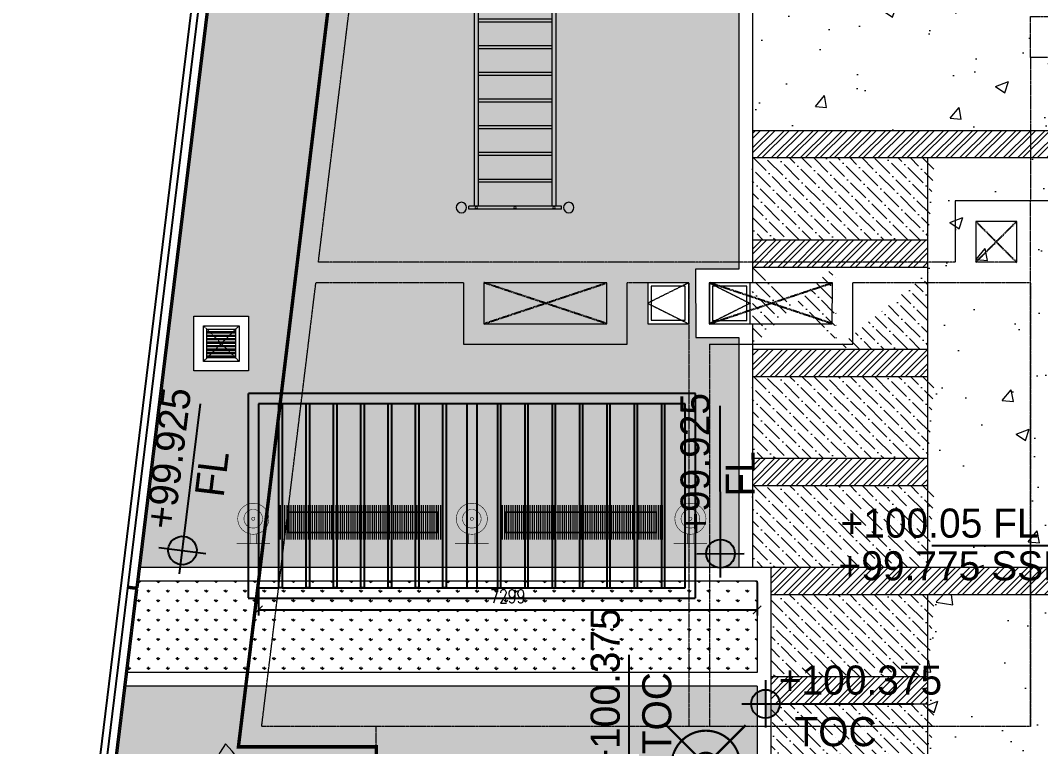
# Model space of a CAD drawing. Header units: millimetres. Extents: x 7964926 to 16080295, y -6277184 to -2986664.
# Drawn here: x 7973299 to 7988236, y -3129794 to -3119152 of the extents above; entities that cross this region are included whole.
import ezdxf

# ---------------------------------------------------------------- set-up
doc = ezdxf.new("R2010")
doc.units = ezdxf.units.MM
doc.header["$LTSCALE"] = 2000
doc.header["$MEASUREMENT"] = 0
doc.header["$PDMODE"] = 35
doc.header["$PDSIZE"] = 100
for name, pattern in [('( Hidden )', [0.375, 0.25, -0.125]), ('1', [0, 0, 0]), ('CENTER', [2, 1.25, -0.25, 0.25, -0.25]), ('CONTINOUS', [0]), ('HIDDEN', [0.375, 0.25, -0.125])]:
    doc.linetypes.add(name, pattern=pattern)
for name, color, linetype in [('a-ac ledge', 8, 'Continuous'), ('Combinate', 7, 'Continuous'), ('CUT OUT', 250, 'Continuous'), ('L-FL', 7, 'Continuous')]:
    doc.layers.add(name, color=color, linetype=linetype)
for name, color, linetype, lineweight in [('BASEMENT EDGE', 4, 'Continuous', 5), ('L - paving', 9, 'Continuous', 5), ('L- existing trees', 76, 'Continuous', 18), ('L-CHAMBERS', 50, 'Continuous', 5), ('L-compound wall', 7, 'Continuous', 20), ('L-ELE 1', 24, 'Continuous', 20), ('L-ELE 2', 30, 'Continuous', 15), ('L-ELE 4', 27, 'Continuous', 9), ('L-ELE1', 34, 'Continuous', 20), ('L-HATCH-1', 9, 'Continuous', 5), ('L-HIDDEN', 5, 'HIDDEN', 9), ('L-lights', 213, 'Continuous', 0), ('L-Paver 400x400', 250, '1', 13), ('L-SHRUBS', 96, 'Continuous', 18), ('STR-Podium Beam', 8, 'Continuous', 15), ('STR-Retaining Wall', 250, 'HIDDEN', 15)]:
    doc.layers.add(name, color=color, linetype=linetype, lineweight=lineweight)
doc.styles.add('Century Gothic', font='GOTHIC.TTF')
doc.styles.add('romans', font='romans.shx', dxfattribs={"width": 0.75})
doc.styles.get("Standard").update_dxf_attribs({"font": 'romans.shx', "width": 0.75})
doc.dimstyles.new('a-100 dim s', dxfattribs={"dimscale": 200, "dimtxt": 1, "dimasz": 0.6, "dimexe": 0.4, "dimexo": 0.1, "dimgap": 0.5, "dimtad": 1, "dimdec": 0, "dimzin": 1, "dimdsep": 46, "dimtxsty": 'romans', "dimblk": 'ARCHTICK', "dimcen": 0.09, "dimclrd": 8, "dimclre": 8, "dimclrt": 2, "dimadec": 0, "dimazin": 0, "dimtfac": 1, "dimtdec": 0, "dimtofl": 0, "dimtmove": 2, "dimatfit": 3, "dimfxl": 1, "dimtolj": 1, "dimtzin": 0, "dimlwd": -1, "dimlwe": -1, "dimarcsym": 0})
pattern_1 = [(50, (0, 0), (1972.4655, -172.56837), [206.25, -2268.75]), (355, (0, 0), (-381.56617, 2068.52837), [165, -1815]), (100.451444, (164.4, -14.4), (1590.89933, 1895.95998), [175.28553, -1928.1408]), (46.1842, (0, 550), (2934.91366, -455.178), [309.375, -3403.125]), (96.635635, (244.6, 512), (2570.32035, 2678.82615), [262.9284, -2892.2128]), (351.184164, (0, 550), (2570.3203, 2678.8262), [247.5, -2722.5]), (21, (275, 412.5), (1641.4944, -1107.20195), [206.25, -2268.75]), (326, (275, 412.5), (669.11716, 1994.1626), [165, -1815]), (71.451445, (411.8, 320.2), (2310.61154, 886.96067), [175.2855, -1928.1408]), (37.5, (0, 0), (33.4396, 915.4581), [0, -1793, 0, -1842.5, 0, -1821.875]), (7.5, (0, 0), (723.44123, 1084.63221), [0, -1050.5, 0, -1751.75, 0, -694.375]), (327.5, (-613.25, 0), (1468.0117, -62.0259), [0, -687.5, 0, -2145, 0, -2846.25]), (317.5, (-888.2, 0), (1603.76197, 275.2887), [0, -893.75, 0, -1424.5, 0, -2021.25])]
pattern_2 = [(45, (0, 0), (-106.0660172, 106.0660172), []), (45, (0, 75), (-106.0660172, 106.0660172), [])]
pattern_3 = [(90, (11062389.947, 4911342.628), (-31.25, 1e-14), [])]

# ---------------------------------------------------------------- blocks, each defined once
blk = doc.blocks.new('plam 1')
at = {"layer": 'L- existing trees'}
blk.add_circle((18691.243, 10681.503), 0.0126, dxfattribs=at)
for centre, major_axis, start_param, end_param in [((18692.185, 10682.007), (-0.755, 0.755), -0.142479, 1.26504), ((18690.599, 10682.359), (-0.757, 0.757), 3.0131, 4.416231), ((18691.278, 10682.57), (-0.755, 0.755), 0.904718, 2.312237), ((18690.18, 10681.373), (-0.757, 0.757), 4.060297, 5.463429), ((18692.151, 10680.94), (-0.755, 0.755), -1.189677, 0.217842), ((18691.662, 10682.488), (-0.757, 0.757), 1.965902, 3.369034), ((18690.824, 10680.518), (-0.757, 0.757), -1.175691, 0.227441), ((18690.336, 10682.066), (-0.755, 0.755), 1.951916, 3.359435), ((18691.887, 10680.648), (-0.757, 0.757), -0.128493, 1.274639), ((18690.302, 10680.999), (-0.755, 0.755), 2.999113, 4.406632), ((18692.306, 10681.633), (-0.757, 0.757), 0.918705, 2.321836), ((18691.209, 10680.436), (-0.755, 0.755), 4.046311, 5.45383)]:
    blk.add_ellipse(centre, major_axis=major_axis, ratio=1, start_param=start_param, end_param=end_param, dxfattribs=at)
blk = doc.blocks.new('TYHNN')
at = {"color": 0, "lineweight": 15}
for p, q in [((403250, 78157), (403250, 79162)), ((403250, 79162), (403282, 79162)), ((403282, 78157), (403282, 79162)), ((405570, 78157), (405570, 79162)), ((405602, 79162), (405570, 79162)), ((405602, 78157), (405602, 79162)), ((403282, 79101), (405570, 79101)), ((403282, 79059), (405570, 79059)), ((403540, 78259), (403540, 79059)), ((403572, 78259), (403572, 79059)), ((403830, 78259), (403830, 79059)), ((403862, 78259), (403862, 79059)), ((404120, 78259), (404120, 79059)), ((404152, 78259), (404152, 79059)), ((404410, 78259), (404410, 79059)), ((404442, 78259), (404442, 79059)), ((404700, 78259), (404700, 79059)), ((404732, 78259), (404732, 79059)), ((404990, 78259), (404990, 79059)), ((405022, 78259), (405022, 79059)), ((405280, 78259), (405280, 79059)), ((405312, 78259), (405312, 79059)), ((403282, 78259), (405570, 78259)), ((403250, 78157), (403282, 78157)), ((403282, 78217), (405570, 78217)), ((405602, 78157), (405570, 78157))]:
    blk.add_line(p, q, dxfattribs=at)
at = {"color": 0, "linetype": 'ByBlock', "lineweight": 15}
for centre in [(403266, 79241), (405586, 79241), (403266, 78077), (405586, 78077)]:
    blk.add_circle(centre, 57, dxfattribs=at)
at = {"color": 0, "lineweight": 15}
for centre in [(403266, 79080), (405586, 79080), (403266, 78659), (405586, 78659), (403266, 78238), (405586, 78238)]:
    blk.add_circle(centre, 12.5, dxfattribs=at)
blk = doc.blocks.new('play equip')
at = {"layer": 'Combinate', "lineweight": 25, "xscale": -1.35, "yscale": 1.35, "zscale": 1.35, "rotation": 180}
blk.add_blockref('TYHNN', (7424470, -3015532), dxfattribs=at)
blk = doc.blocks.new('CHAMBERS')
at = {"layer": 'L-Paver 400x400', "true_color": 0x636466}
h = blk.add_hatch(dxfattribs=at)
h.set_pattern_fill('ANSI32', color=251, scale=135, angle=315)
h.set_pattern_definition([(0, (0.48, 1.42), (1e-14, 50.625), []), (0, (17.355, -15.46), (1e-14, 50.625), [])])
h.paths.add_polyline_path([(7999084, -3148058), (7998664, -3148058), (7998664, -3148478), (7999084, -3148478)])
at = {"layer": 'L-CHAMBERS', "color": 42}
for points in [[(7999274, -3148668), (7998474, -3148668), (7998474, -3147868), (7999274, -3147868)], [(7999134, -3148528), (7998614, -3148528), (7998614, -3148008), (7999134, -3148008)], [(7999084, -3148478), (7998664, -3148478), (7998664, -3148058), (7999084, -3148058)]]:
    blk.add_lwpolyline(points, close=True, dxfattribs=at)
at = {"layer": 'L-Paver 400x400', "color": 251, "linetype": '( Hidden )', "ltscale": 0.005, "true_color": 0x636466}
for p, q in [((7998614, -3148008), (7999134, -3148528)), ((7998614, -3148528), (7999134, -3148008))]:
    blk.add_line(p, q, dxfattribs=at)
blk = doc.blocks.new('finish lvl')
h = blk.add_hatch(color=256)
edge = h.paths.add_edge_path()
edge.add_ellipse((0.0378, 0.003), major_axis=(-0.0305, 0.0305), ratio=1, start_angle=-45, end_angle=45)
edge.add_line((-0.0053, 0.003), (0.0378, 0.003))
edge.add_line((0.0378, 0.003), (0.0378, 0.0461))
edge = h.paths.add_edge_path()
edge.add_ellipse((0.0378, 0.003), major_axis=(-0.0305, 0.0305), ratio=1, start_angle=135, end_angle=225)
edge.add_line((0.0809, 0.003), (0.0378, 0.003))
edge.add_line((0.0378, 0.003), (0.0378, -0.0401))
for p, q in [((0.0378, 0.0748), (0.0378, -0.0688)), ((-0.034, 0.003), (0.4857, 0.003))]:
    blk.add_line(p, q)
blk.add_ellipse((0.0378, 0.003), major_axis=(-0.0305, 0.0305), ratio=1, start_param=1.570796326794534, end_param=7.85398163397412)
at = {"layer": 'L-FL'}
for tag, p in [('%%P0.00', (0.1256, 0.0357)), ('FIN.LVL.', (0.1075, -0.103))]:
    blk.add_attdef(tag, p, '', height=0.08, dxfattribs=at)
blk = doc.blocks.new('Up Down Lighter')
at = {"layer": 'L-lights', "const_width": 4.03}
for points in [[(62740.9, 96470, 1), (62587.6, 96640.5, 1)], [(62671.9, 96546.7, 1), (62656.6, 96563.8, 1)]]:
    blk.add_lwpolyline(points, format="xyb", close=True, dxfattribs=at)
blk.add_lwpolyline([(62710.2, 96504.1, 1), (62618.2, 96606.4, 1), (62710.2, 96504.1)], format="xyb", dxfattribs=at)
for points in [[(62641.3, 96442.9), (62641.3, 96371.8), (62687.2, 96371.8), (62687.2, 96442.9)], [(62787.5, 96371.8), (62540.9, 96371.8)]]:
    blk.add_lwpolyline(points, dxfattribs=at)
blk = doc.blocks.new('PL')
at = {"layer": 'L-lights'}
h = blk.add_hatch(dxfattribs=at)
h.set_pattern_fill('ANSI31', color=256, scale=32.5, style=0)
h.set_pattern_definition([(45, (6e-11, 1e-11), (-72.965, 72.965), [])])
edge = h.paths.add_edge_path()
edge.add_arc((0, 0), 359, 89.6522, 276.067)
edge.add_arc((0, 0), 359, 276.067, 449.6522)
at = {"layer": 'L-lights', "const_width": 65}
for points in [[(0, -1659), (0, 1659)], [(1659, -2), (-1659, -2)]]:
    blk.add_lwpolyline(points, dxfattribs=at)
for points in [[(6, 1009, 1.057607), (107, -1003, 0.945531)], [(2, 359, 1.057607), (38, -357, 0.945531)]]:
    blk.add_lwpolyline(points, format="xyb", close=True, dxfattribs=at)
blk = doc.blocks.new('_ArchTick')
at = {"color": 0, "linetype": 'ByBlock', "const_width": 0.15}
blk.add_lwpolyline([(-0.5, -0.5), (0.5, 0.5)], dxfattribs=at)
blk = doc.blocks.new('*D408')
at = {"layer": 'a-ac ledge', "color": 8, "transparency": 16777216}
for p, q in [((7976786, -3127389), (7976786, -3127871)), ((7984085, -3127389), (7984085, -3127871)), ((7976786, -3127791), (7984085, -3127791))]:
    blk.add_line(p, q, dxfattribs=at)
at = {"layer": 'Defpoints', "color": 0, "transparency": 16777216}
for p in [(7976786, -3127369), (7984085, -3127369), (7984085, -3127791)]:
    blk.add_point(p, dxfattribs=at)
at = {"layer": 'a-ac ledge', "color": 8, "transparency": 16777216, "xscale": 120, "yscale": 120, "zscale": 120, "rotation": 180}
blk.add_blockref('_ArchTick', (7976786, -3127791), dxfattribs=at)
at = {"layer": 'a-ac ledge', "color": 8, "transparency": 16777216, "xscale": 120, "yscale": 120, "zscale": 120}
blk.add_blockref('_ArchTick', (7984085, -3127791), dxfattribs=at)
at = {"layer": 'a-ac ledge', "color": 2, "transparency": 16777216, "insert": (7980436, -3127591), "char_height": 200, "attachment_point": 5, "style": 'romans'}
blk.add_mtext('\\A1;7299', dxfattribs=at)
blk = doc.blocks.new('pav 6')
at = {"layer": 'L-HATCH-1'}
h = blk.add_hatch(dxfattribs=at)
h.set_pattern_fill('ANSI31', color=256, scale=250, angle=45)
h.set_pattern_definition(pattern_3)
h.paths.add_polyline_path([(7949030, -3125593), (7946630, -3125593), (7946630, -3125093), (7949030, -3125093)])
h = blk.add_hatch(dxfattribs=at)
h.set_pattern_fill('ANSI31', color=256, scale=250, angle=45)
h.set_pattern_definition(pattern_3)
h.paths.add_polyline_path([(7949830, -3125593), (7952230, -3125593), (7952230, -3125093), (7949830, -3125093)])
at = {"layer": 'L-HIDDEN', "lineweight": 25, "ltscale": 0.001}
for p, q in [((7952705, -3123455), (7946155, -3123455)), ((7946155, -3123455), (7946155, -3126455)), ((7952705, -3126455), (7952705, -3123455)), ((7946155, -3123605), (7946155, -3126455)), ((7952555, -3123605), (7946305, -3123605)), ((7946305, -3123605), (7946305, -3126305)), ((7946305, -3123605), (7946305, -3126305)), ((7949355, -3123605), (7949355, -3126305)), ((7949505, -3123605), (7949505, -3126305)), ((7952555, -3126305), (7952555, -3123605)), ((7946305, -3126305), (7946605, -3126305)), ((7946655, -3126305), (7952555, -3126305)), ((7946155, -3126455), (7952705, -3126455))]:
    blk.add_line(p, q, dxfattribs=at)
for points in [[(7946655, -3123605), (7946655, -3126305), (7946605, -3126305), (7946605, -3123605)], [(7947055, -3123605), (7947055, -3126305), (7947005, -3126305), (7947005, -3123605)], [(7947455, -3123605), (7947455, -3126305), (7947405, -3126305), (7947405, -3123605)], [(7947855, -3123605), (7947855, -3126305), (7947805, -3126305), (7947805, -3123605)], [(7948255, -3123605), (7948255, -3126305), (7948205, -3126305), (7948205, -3123605)], [(7948655, -3123605), (7948655, -3126305), (7948605, -3126305), (7948605, -3123605)], [(7949055, -3123605), (7949055, -3126305), (7949005, -3126305), (7949005, -3123605)], [(7949805, -3123605), (7949805, -3126305), (7949855, -3126305), (7949855, -3123605)], [(7950205, -3123605), (7950205, -3126305), (7950255, -3126305), (7950255, -3123605)], [(7950605, -3123605), (7950605, -3126305), (7950655, -3126305), (7950655, -3123605)], [(7951005, -3123605), (7951005, -3126305), (7951055, -3126305), (7951055, -3123605)], [(7951405, -3123605), (7951405, -3126305), (7951455, -3126305), (7951455, -3123605)], [(7951805, -3123605), (7951805, -3126305), (7951855, -3126305), (7951855, -3123605)], [(7952205, -3123605), (7952205, -3126305), (7952255, -3126305), (7952255, -3123605)]]:
    blk.add_lwpolyline(points, dxfattribs=at)

msp = doc.modelspace()

# ---------------------------------------------------------------- hatches: boundary and pattern name
at = {"layer": 'L - paving'}
h = msp.add_hatch(dxfattribs=at)
h.set_pattern_fill('AR-CONC', color=252, scale=275)
h.set_pattern_definition(pattern_1)
h.paths.add_polyline_path([(7984016.7, -3120769), (7992586.1, -3120769), (7992586.1, -3115650.6), (7992586, -3115650.6), (7992586, -3114769), (7991626, -3114769), (7991626, -3114769), (7984016.7, -3114769)])
h = msp.add_hatch(dxfattribs=at)
h.set_pattern_fill('ANSI36', color=37, scale=1000, angle=90)
h.set_pattern_definition([(135, (4841414.14, -11218544.5), (-243.067956, 66.2912607), [312.5, -62.5, 0, -62.5])])
edge = h.paths.add_edge_path()
edge.add_line((7986586.3, -3121169), (7986586.3, -3122369))
edge.add_line((7986686.3, -3121169), (7984016.7, -3121169))
edge.add_line((7984016.7, -3121169), (7984016.7, -3122369))
edge.add_line((7984016.7, -3122369), (7986586.3, -3122369))
h = msp.add_hatch(dxfattribs=at)
h.set_pattern_fill('AR-CONC', color=252, scale=275)
h.set_pattern_definition(pattern_1)
h.paths.add_polyline_path([(7986586.3, -3127169.1), (7992586.1, -3127169.1), (7992586.1, -3122050.7), (7992586, -3122050.7), (7992586, -3121169), (7991626, -3121169), (7991626, -3121169), (7986586.3, -3121169)])
h = msp.add_hatch(dxfattribs=at)
h.set_pattern_fill('ANSI36', color=37, scale=1000, angle=90)
h.set_pattern_definition([(135, (4840015.14, -11220001.76), (-243.067956, 66.2912607), [312.5, -62.5, 0, -62.5])])
edge = h.paths.add_edge_path()
edge.add_line((7985187.2, -3122769), (7985236.6, -3123969))
edge.add_line((7984029.9, -3123969), (7985235.5, -3123969))
edge.add_line((7984016.7, -3122769), (7984016.7, -3123936))
edge.add_line((7985186.5, -3122769), (7984022.8, -3122769))
h = msp.add_hatch(dxfattribs=at)
h.set_pattern_fill('ANSI36', color=37, scale=1000, angle=90)
h.set_pattern_definition([(135, (4841414.14, -11220144.5), (-243.067956, 66.2912607), [312.5, -62.5, 0, -62.5])])
edge = h.paths.add_edge_path()
edge.add_line((7986586.3, -3122769), (7986586.3, -3123969))
edge.add_line((7985248, -3123969), (7986586.3, -3123969))
edge.add_line((7985236.6, -3122770.7), (7985236.6, -3123970.7))
edge.add_line((7986686.3, -3122769), (7985199.1, -3122769))
h = msp.add_hatch(dxfattribs=at)
h.set_pattern_fill('ANSI36', color=37, scale=1000, angle=90)
h.set_pattern_definition([(135, (4841414.14, -11221744.5), (-243.067956, 66.2912607), [312.5, -62.5, 0, -62.5])])
edge = h.paths.add_edge_path()
edge.add_line((7986586.3, -3124369), (7986586.3, -3125569))
edge.add_line((7986686.3, -3124369), (7984004.9, -3124369))
edge.add_line((7984016.7, -3124369), (7984016.7, -3125569))
edge.add_line((7984016.7, -3125569), (7986586.3, -3125569))
h = msp.add_hatch(dxfattribs=at)
h.set_pattern_fill('ANSI36', color=37, scale=1000, angle=90)
h.set_pattern_definition([(135, (4841414.14, -11223344.56), (-243.067956, 66.2912607), [312.5, -62.5, 0, -62.5])])
edge = h.paths.add_edge_path()
edge.add_line((7986586.3, -3125969.1), (7986586.3, -3127169.1))
edge.add_line((7986686.3, -3125969.1), (7984022.7, -3125969))
edge.add_line((7984016.7, -3125969.1), (7984016.7, -3127169.1))
edge.add_line((7984016.7, -3127169.1), (7986586.3, -3127169.1))
h = msp.add_hatch(dxfattribs=at)
h.set_pattern_fill('ANSI36', color=37, scale=1000, angle=90)
h.set_pattern_definition([(135, (4841414.14, -11224944.56), (-243.067956, 66.2912607), [312.5, -62.5, 0, -62.5])])
edge = h.paths.add_edge_path()
edge.add_line((7986586.3, -3127569.1), (7986586.3, -3128769.1))
edge.add_line((7986686.3, -3127569.1), (7984285.2, -3127569.1))
edge.add_line((7984285.2, -3127569.1), (7984285.2, -3128769.1))
edge.add_line((7984285.2, -3128769.1), (7986586.3, -3128769.1))
h = msp.add_hatch(dxfattribs=at)
h.set_pattern_fill('AR-CONC', color=252, scale=275)
h.set_pattern_definition(pattern_1)
h.paths.add_polyline_path([(7986586.3, -3133569.2), (7992886.1, -3133568.9), (7992886.1, -3129560), (7992586.1, -3129610), (7992586.1, -3128450.7), (7992586, -3128450.7), (7992586, -3127569.1), (7991626, -3127569.1), (7991626, -3127569.1), (7986586.3, -3127569.1)])
h = msp.add_hatch(dxfattribs=at)
h.set_pattern_fill('ANSI36', color=37, scale=1000, angle=90)
h.set_pattern_definition([(135, (4841414.14, -11226544.56), (-243.067956, 66.2912607), [312.5, -62.5, 0, -62.5])])
edge = h.paths.add_edge_path()
edge.add_line((7986586.3, -3129169.1), (7986586.3, -3130369.1))
edge.add_line((7986686.3, -3129169.1), (7984285.2, -3129169.1))
edge.add_line((7984285.2, -3129169.1), (7984285.2, -3130369.1))
edge.add_line((7984285.2, -3130369.1), (7986586.3, -3130369.1))
at = {"layer": 'L-HATCH-1', "linetype": 'HIDDEN', "ltscale": 0.005, "true_color": 0x988697}
h = msp.add_hatch(dxfattribs=at)
h.set_pattern_fill('ZIGZAG', color=252, scale=1500)
h.set_pattern_definition([(0, (0, 0), (187.5, 187.5), [187.5, -187.5]), (90, (187.5, 0), (-187.5, 187.5), [187.5, -187.5])])
h.paths.add_polyline_path([(7981934.9, -3123652.3), (7981935, -3123647.2), (7981936.2, -3122947.5), (7981936.2, -3122952.6)], flags=16)
h.paths.add_polyline_path([(7982484, -3122997.5), (7983084, -3122997.5), (7983084, -3123597.5), (7982484, -3123597.5)], flags=16)
h.paths.add_polyline_path([(7976640.8, -3123488.6), (7976640.8, -3124288.6), (7975840.8, -3124288.6), (7975840.8, -3123488.6)], flags=16)
h.paths.add_polyline_path([(7983116.7, -3113347), (7983116.7, -3112747), (7983716.7, -3112747), (7983716.7, -3113347)], flags=16)
h.paths.add_polyline_path([(7977974.4, -3112619.3), (7977180.1, -3112523.8), (7977275.6, -3111729.5), (7978069.9, -3111825.1)], flags=16)
h.paths.add_polyline_path([(7983116.9, -3101947.5), (7983116.9, -3101347.5), (7983716.9, -3101347.5), (7983716.9, -3101947.5)], flags=16)
h.paths.add_polyline_path([(7979398.6, -3100949.4), (7978604.3, -3100853.9), (7978699.9, -3100059.6), (7979494.2, -3100155.2)], flags=16)
h.paths.add_polyline_path([(7978103.5, -3106045.9), (7978703.5, -3106045.9), (7978703.5, -3106645.9), (7978103.5, -3106645.9)], flags=16)
h.paths.add_polyline_path([(7983816.7, -3116986.5), (7983663.2, -3116986.5), (7983663.2, -3116636.5), (7983816.7, -3116636.5), (7983816.8, -3103481.5), (7983663.2, -3103481.5), (7983663.2, -3103131.5), (7983816.8, -3103131.5), (7983816.9, -3099408.2), (7978378.7, -3099408.4), (7975053.3, -3127169.1), (7983816.9, -3127181.6), (7983816.6, -3123810.5), (7983184.5, -3123797.9), (7983185.6, -3122797.8), (7983816.6, -3122797.7)])
at = {"layer": 'L-HATCH-1'}
h = msp.add_hatch(dxfattribs=at)
h.set_pattern_fill('STEEL', color=26, scale=1200)
h.set_pattern_definition(pattern_2)
h.paths.add_polyline_path([(7984016.7, -3120769.1), (7984016.7, -3121169), (7992586.1, -3121169), (7992586.1, -3120769.1)])
h = msp.add_hatch(dxfattribs=at)
h.set_pattern_fill('STEEL', color=26, scale=1200)
h.set_pattern_definition(pattern_2)
h.paths.add_polyline_path([(7984016.7, -3122369.1), (7984016.7, -3122769), (7986586.3, -3122769), (7986586.3, -3122369.1)])
h = msp.add_hatch(dxfattribs=at)
h.set_pattern_fill('STEEL', color=26, scale=1200)
h.set_pattern_definition(pattern_2)
h.paths.add_polyline_path([(7984016.7, -3123969.1), (7984016.7, -3124369), (7986586.3, -3124369), (7986586.3, -3123969.1)])
h = msp.add_hatch(dxfattribs=at)
h.set_pattern_fill('STEEL', color=26, scale=1200)
h.set_pattern_definition(pattern_2)
h.paths.add_polyline_path([(7984016.7, -3125569.1), (7984016.7, -3125969), (7986586.3, -3125969), (7986586.3, -3125569.1)])
h = msp.add_hatch(dxfattribs=at)
h.set_pattern_fill('STEEL', color=26, scale=1200)
h.set_pattern_definition(pattern_2)
h.paths.add_polyline_path([(7984285.2, -3127169.1), (7984285.2, -3127569.1), (7992586.1, -3127569.1), (7992586.1, -3127169.1)])
h = msp.add_hatch(dxfattribs=at)
h.set_pattern_fill('STEEL', color=26, scale=1200)
h.set_pattern_definition(pattern_2)
h.paths.add_polyline_path([(7984285.2, -3128769.1), (7984285.2, -3129169.1), (7986586.3, -3129169.1), (7986586.3, -3128769.1)])
at = {"layer": 'L-SHRUBS'}
h = msp.add_hatch(dxfattribs=at)
h.set_pattern_fill('GRASS', color=256, scale=200)
h.paths.add_polyline_path([(7984085.2, -3127369.1), (7975028.8, -3127369.1), (7974865.4, -3128708.4), (7984085.2, -3128708.4)])
h = msp.add_hatch(dxfattribs=at)
h.set_pattern_fill('GRASS', color=256, scale=200)
h.paths.add_polyline_path([(7984085.2, -3128908.4), (7974841, -3128908.4), (7974109.3, -3134903), (7977858.2, -3135366.3), (7977570, -3137697.5), (7978610.2, -3137697.5), (7978610.2, -3131897.5), (7980910.3, -3131897.5), (7980910.3, -3130497.5), (7984085.2, -3130497.5)])

# ---------------------------------------------------------------- linework, layer by layer
at = {"layer": 'BASEMENT EDGE', "color": 2, "linetype": '( Hidden )', "ltscale": 0.01, "const_width": 50}
msp.add_lwpolyline([(7981805.8, -3086060), (7976491, -3129797.5), (7978510.2, -3129797.5), (7978510.2, -3137797.5), (7982586.2, -3137797.5), (7982586.2, -3145585), (8038276.2, -3145585), (8038276.2, -3143085), (8166136.2, -3143085), (8166136.2, -3086060)], close=True, dxfattribs=at)
at = {"layer": 'CUT OUT', "color": 8, "linetype": 'CENTER', "ltscale": 0.005}
for p, q in [((7987286.1, -3122097.5), (7987886.1, -3122697.5)), ((7987286.1, -3122697.5), (7987886.1, -3122097.5)), ((7987286.1, -3122097.5), (7987886.1, -3122697.5)), ((7987286.1, -3122697.5), (7987886.1, -3122097.5)), ((7981886.1, -3123597.2), (7980085, -3122997.1, 0)), ((7981886.1, -3123597.2), (7980085, -3122997.1, 0)), ((7980085, -3123597.2, 0), (7981886.1, -3122997.5)), ((7980085, -3123597.2, 0), (7981886.1, -3122997.5)), ((7985187.2, -3123597.5, 0), (7983386.1, -3122997.5)), ((7985187.2, -3123597.5, 0), (7983386.1, -3122997.5)), ((7983386.1, -3123597.5), (7985187.2, -3122997.8, 0)), ((7983386.1, -3123597.5), (7985187.2, -3122997.8, 0))]:
    msp.add_line(p, q, dxfattribs=at)
at = {"layer": 'L-compound wall', "color": 7, "lineweight": 25}
msp.add_line((7976430.4, -3114648.4), (7971923.3, -3151573.6), dxfattribs=at)
at = {"layer": 'L-compound wall', "lineweight": 25}
msp.add_lwpolyline([(8175893.6, -3077164.4), (7980862.9, -3077508.1), (7978305.1, -3097896.6), (7976331, -3114636.5), (7971810.4, -3151672.1), (7992932.7, -3151954.5), (8024764.8, -3151685.3), (8063758.7, -3151406.3), (8108734.3, -3151866.2), (8174287, -3153237), (8175095.3, -3114965), (8270296.8, -3115122.4), (8270280, -3116338.9), (8274728.9, -3116451.3), (8275279.4, -3076529.7), (8270829.8, -3076468.4)], close=True, dxfattribs=at)
for points in [[(8270829.9, -3076468.4), (8270829.9, -3076468.4), (8175893.7, -3077164.4), (7980863.1, -3077508.1), (7978305.3, -3097896.6), (7976331.1, -3114636.5), (7971810.5, -3151672.1), (7992932.9, -3151954.5), (8024764.9, -3151685.3), (8063758.8, -3151406.3), (8108734.4, -3151866.2), (8174287.1, -3153237), (8175095.4, -3114965), (8270296.9, -3115122.4), (8270280.1, -3116338.9)], [(7976203.7, -3117537.2), (7974992.1, -3127463.6)], [(7974989.1, -3127488.4), (7973777.5, -3137414.7)], [(7975013.9, -3127491.4), (7974865, -3127473.2)], [(7975016.9, -3127466.6), (7974868.1, -3127448.4)]]:
    msp.add_lwpolyline(points, dxfattribs=at)
at = {"layer": 'L-compound wall'}
for points in [[(7976228.6, -3117540.3), (7975016.9, -3127466.6)], [(7975013.9, -3127491.4), (7973802.3, -3137417.7)]]:
    msp.add_lwpolyline(points, dxfattribs=at)
at = {"layer": 'L-ELE 2'}
for p, q in [((7984286.3, -3127169.1), (7975053.3, -3127169.1)), ((7984286.3, -3127169.1), (7984286.3, -3130697.5)), ((7984085.2, -3127369.1), (7975028.8, -3127369.1)), ((7984085.2, -3127369.1), (7984085.2, -3128708.4)), ((7983786.3, -3128708.4), (7974865.4, -3128708.4)), ((7984085.2, -3128708.4), (7974865.4, -3128708.4)), ((7984085.2, -3128908.4), (7974841, -3128908.4)), ((7984085.2, -3128908.4), (7984085.2, -3130497.5)), ((7984085.2, -3128908.4), (7984085.2, -3130497.5))]:
    msp.add_line(p, q, dxfattribs=at)
for points in [[(7984016.7, -3099408.4), (7984016.7, -3122997.3), (7983384, -3122998.1), (7983386.1, -3123597.5), (7984016.7, -3123598.3), (7984016.7, -3127169.1)], [(7983816.7, -3116986.5), (7983816.7, -3122797.5), (7983183.3, -3122798.4), (7983186.8, -3123797.3), (7983816.7, -3123798.1), (7983816.7, -3127169.1)]]:
    msp.add_lwpolyline(points, dxfattribs=at)
at = {"layer": 'L-ELE 4'}
for p, q in [((7986586.3, -3127169.1), (7986586.3, -3121169)), ((7986586.3, -3133568.9), (7986586.3, -3127569.1))]:
    msp.add_line(p, q, dxfattribs=at)
at = {"layer": 'L-ELE 4', "color": 2, "linetype": '( Hidden )', "ltscale": 0.01, "const_width": 50}
msp.add_lwpolyline([(7981805.8, -3086060), (7976491, -3129797.5), (7978510.2, -3129797.5), (7978510.2, -3137797.5), (7982586.2, -3137797.5), (7982586.2, -3145585), (8038276.2, -3145585), (8038276.2, -3143085), (8166136.2, -3143085), (8166136.2, -3086060)], close=True, dxfattribs=at)
at = {"layer": 'L-ELE 4'}
for points in [[(7992586.3, -3120769), (7984016.7, -3120769)], [(7992586.3, -3121169), (7984016.7, -3121169)], [(7984016.7, -3122369), (7986586.3, -3122369)], [(7984016.7, -3122769), (7986586.3, -3122769)], [(7984016.7, -3123969), (7986586.3, -3123969)], [(7984016.7, -3124369), (7986586.3, -3124369)], [(7984016.7, -3125569), (7986586.3, -3125569)], [(7984286.3, -3125569), (7986586.3, -3125569)], [(7984016.7, -3125969), (7986586.3, -3125969)], [(7984286.3, -3125969), (7986586.3, -3125969)], [(7992586.3, -3127169.1), (7984286.3, -3127169.1)], [(7992586.3, -3127569.1), (7984286.3, -3127569.1)], [(7984286.3, -3128769.1), (7986586.3, -3128769.1)], [(7984286.3, -3129169.1), (7986586.3, -3129169.1)]]:
    msp.add_lwpolyline(points, dxfattribs=at)
at = {"layer": 'L-ELE1'}
for points in [[(7983084, -3122997.5), (7982484, -3122997.5), (7982484, -3123597.5), (7983084, -3123597.5)], [(7983984, -3122998.6), (7983384, -3122998.6), (7983384, -3123598.1), (7983984, -3123598.1)], [(7983034, -3123047.5), (7982534, -3123047.5), (7982534, -3123547.5), (7983034, -3123547.5)], [(7983934, -3123048.6), (7983434, -3123048.6), (7983434, -3123548.1), (7983934, -3123548.1)]]:
    msp.add_lwpolyline(points, close=True, dxfattribs=at)
at = {"layer": 'L-HIDDEN', "ltscale": 0.003}
for points in [[(7983081.8, -3122998.9), (7982484, -3123297.5), (7983081.8, -3123597.4)], [(7983386.1, -3122999.6), (7983984, -3123298.1), (7983386.1, -3123598.1)]]:
    msp.add_lwpolyline(points, dxfattribs=at)
at = {"layer": 'L-lights', "linetype": 'HIDDEN', "ltscale": 0.003, "const_width": 25.6}
for points in [[(7977208.5, -3126357.5), (7979408.5, -3126357.5), (7979408.5, -3126657.5), (7977208.5, -3126657.5)], [(7980408.5, -3126357.5), (7982608.5, -3126357.5), (7982608.5, -3126657.5), (7980408.5, -3126657.5)]]:
    msp.add_lwpolyline(points, close=True, dxfattribs=at)
at = {"layer": 'STR-Podium Beam', "linetype": 'HIDDEN', "lineweight": 5, "ltscale": 0.005}
msp.add_line((7988086.1, -3119695.8), (7988086.1, -3121797.5), dxfattribs=at)
msp.add_line((7988086.1, -3119695.8), (7988086.1, -3121797.5), dxfattribs=at)
msp.add_lwpolyline([(7988086.1, -3119095.8), (7988386.1, -3119095.8), (7988386.1, -3119695.8), (7988086.1, -3119695.8)], close=True, dxfattribs=at)
at = {"layer": 'STR-Retaining Wall', "linetype": 'HIDDEN', "ltscale": 0.005}
for p, q in [((7976490.9, -3129797.5), (7981805.8, -3086060)), ((7976490.9, -3129797.5), (7981805.8, -3086060)), ((7977661.9, -3122697.5), (7978766.6, -3113647.5)), ((7977661.9, -3122697.5), (7978766.6, -3113647.5)), ((7988086.1, -3129497.5), (7988086.1, -3121797.5)), ((7988086.1, -3129497.5), (7988086.1, -3121797.5)), ((7986986.1, -3122697.5), (7977661.9, -3122697.5)), ((7986986.1, -3122697.5), (7977661.9, -3122697.5)), ((7987886.1, -3122697.5), (7987286.1, -3122697.5)), ((7987886.1, -3122697.5), (7987286.1, -3122697.5)), ((7976831.9, -3129497.5), (7977625.3, -3122997.5)), ((7976831.9, -3129497.5), (7977625.3, -3122997.5)), ((7979786.1, -3122997.5), (7977625.3, -3122997.5)), ((7979786.1, -3122997.5), (7977625.3, -3122997.5)), ((7981886.1, -3122997.5), (7980086, -3122997.5)), ((7981886.1, -3122997.5), (7980086, -3122997.5)), ((7983086.1, -3122997.5), (7982184.5, -3122997.5)), ((7983086.1, -3122997.5), (7982184.5, -3122997.5)), ((7983086.1, -3122997.5), (7983086.1, -3129497.5)), ((7983086.1, -3122997.5), (7983086.1, -3129497.5)), ((7983386.1, -3122997.5), (7983386.1, -3123597.5)), ((7983386.1, -3122997.5), (7983386.1, -3123597.5)), ((7988086.1, -3122997.5), (7985487.2, -3122997.5)), ((7988086.1, -3122997.5), (7985487.2, -3122997.5)), ((7988086.1, -3122997.5), (7988086.1, -3129497.5)), ((7988086.1, -3122997.5), (7988086.1, -3129497.5)), ((7983386.1, -3123897.5), (7983386.1, -3129497.5)), ((7983386.1, -3123897.5), (7983386.1, -3129497.5)), ((7988086.1, -3129497.5), (7976831.9, -3129497.5)), ((7988086.1, -3129497.5), (7976831.9, -3129497.5)), ((7978510.1, -3137797.5), (7978510.1, -3129497.5)), ((7978510.1, -3137797.5), (7978510.1, -3129497.5))]:
    msp.add_line(p, q, dxfattribs=at)
at = {"layer": 'STR-Retaining Wall', "linetype": 'CONTINOUS'}
for points in [[(7988386.1, -3121797.5), (7986986.1, -3121797.5), (7986986.1, -3122697.5)], [(7988386.1, -3121797.5), (7986986.1, -3121797.5), (7986986.1, -3122697.5)], [(7987886.1, -3122697.5), (7987886.1, -3122097.5), (7987286.1, -3122097.5), (7987286.1, -3122697.5)], [(7987886.1, -3122697.5), (7987886.1, -3122097.5), (7987286.1, -3122097.5), (7987286.1, -3122697.5)], [(7979786.1, -3122997.5), (7979784.4, -3123897.1), (7982184.5, -3123897.2), (7982184.5, -3122997.5)], [(7979786.1, -3122997.5), (7979784.4, -3123897.1), (7982184.5, -3123897.2), (7982184.5, -3122997.5)]]:
    msp.add_lwpolyline(points, dxfattribs=at)
msp.add_lwpolyline([(7980086.1, -3122997.5), (7980085, -3123597.2), (7981885.1, -3123597.2), (7981886.1, -3122997.5)], close=True, dxfattribs=at)
msp.add_lwpolyline([(7980086.1, -3122997.5), (7980085, -3123597.2), (7981885.1, -3123597.2), (7981886.1, -3122997.5)], close=True, dxfattribs=at)
at = {"layer": 'STR-Retaining Wall', "linetype": 'CONTINOUS', "elevation": 0}
msp.add_lwpolyline([(7983386.1, -3123897.5), (7985485.6, -3123897.5), (7985487.2, -3122997.5)], dxfattribs=at)
msp.add_lwpolyline([(7983386.1, -3123897.5), (7985485.6, -3123897.5), (7985487.2, -3122997.5)], dxfattribs=at)
msp.add_lwpolyline([(7983387.2, -3122997.8), (7983386.1, -3123597.5), (7985186.2, -3123597.5), (7985187.2, -3122997.8)], close=True, dxfattribs=at)
msp.add_lwpolyline([(7983387.2, -3122997.8), (7983386.1, -3123597.5), (7985186.2, -3123597.5), (7985187.2, -3122997.8)], close=True, dxfattribs=at)

# ---------------------------------------------------------------- block references
at = {"layer": 'L- existing trees', "xscale": 1466.902106434599, "yscale": 1466.902106434599, "zscale": 1466.902106434599, "rotation": 77.25277453061463}
msp.add_blockref('plam 1', (17209167.6, -33331543), dxfattribs=at)
at = {"layer": 'L-CHAMBERS', "color": 8}
msp.add_blockref('CHAMBERS', (-22633.4, 24379.1), dxfattribs=at)
at = {"layer": 'L-ELE 1'}
msp.add_blockref('pav 6', (30478.7, -1164), dxfattribs=at)
at = {"layer": 'L-ELE 2', "rotation": 270}
msp.add_blockref('play equip', (11102263.1, 4850115.7), dxfattribs=at)
at = {"layer": 'L-FL', "ltscale": 0.5}
ref = msp.add_blockref('finish lvl', (7975664.1, -3127103.3), dxfattribs=dict(at, xscale=4835.363999980464, yscale=4835.363999980464, zscale=4835.363999980464, rotation=83.04063307367191))
ref.add_attrib('FIN.LVL.', 'FL', (7976273, -3126152.4, 0), dxfattribs={"ltscale": 0.5, "height": 426.24, "rotation": 83.04063, "style": 'Century Gothic'})
ref.add_attrib('%%P0.00', '+99.925', (7975549.6, -3126624.1), dxfattribs={"ltscale": 0.5, "height": 426.24, "rotation": 83.04063, "style": 'Century Gothic'})
ref = msp.add_blockref('finish lvl', (7983565, -3127149.9), dxfattribs=dict(at, xscale=4835.363999980463, yscale=4835.363999980463, zscale=4835.363999980463, rotation=90.13447593087791))
ref.add_attrib('FIN.LVL.', 'FL', (7984051.8, -3126131, 0), dxfattribs={"ltscale": 0.5, "height": 426.24, "rotation": 90.13448, "style": 'Century Gothic'})
ref.add_attrib('%%P0.00', '+99.925', (7983392.2, -3126688.4), dxfattribs={"ltscale": 0.5, "height": 426.24, "rotation": 90.13448, "style": 'Century Gothic'})
ref = msp.add_blockref('finish lvl', (7988993.7, -3126868.4), dxfattribs=dict(at, xscale=-4835.363999980464, yscale=4835.363999980464, zscale=4835.363999980464, rotation=359.9997894630317))
ref.add_attrib('FIN.LVL.', '+99.775 SSL', (7985278, -3127357.5, 0), dxfattribs={"ltscale": 0.5, "height": 426.242, "rotation": 359.99979, "style": 'Century Gothic'})
ref.add_attrib('%%P0.00', '+100.05 FL', (7985306.7, -3126732.1), dxfattribs={"ltscale": 0.5, "height": 426.24, "rotation": 359.99979, "style": 'Century Gothic'})
ref = msp.add_blockref('finish lvl', (7982224.7, -3130795.7), dxfattribs=dict(at, xscale=4835.363999980458, yscale=4835.363999980458, zscale=4835.363999980458, rotation=89.99918886300401))
ref.add_attrib('FIN.LVL.', 'TOC', (7982829.7, -3129906), dxfattribs={"ltscale": 0.5, "height": 426.24, "rotation": 89.99919, "style": 'Century Gothic'})
ref.add_attrib('%%P0.00', '+100.375', (7982074.2, -3130160.8), dxfattribs={"ltscale": 0.5, "height": 426.24, "rotation": 89.99919, "style": 'Century Gothic'})
ref = msp.add_blockref('finish lvl', (7984024.6, -3129183), dxfattribs=dict(at, xscale=4835.363999980465, yscale=4835.363999980465, zscale=4835.363999980465, rotation=0.0008111367586218571))
ref.add_attrib('FIN.LVL.', 'TOC', (7984632.3, -3129788), dxfattribs={"ltscale": 0.5, "height": 426.24, "rotation": 0.00081, "style": 'Century Gothic'})
ref.add_attrib('%%P0.00', '+100.375', (7984402, -3129032.4), dxfattribs={"ltscale": 0.5, "height": 426.24, "rotation": 0.00081, "style": 'Century Gothic'})
at = {"layer": 'L-lights', "color": 6, "xscale": 1.98288, "yscale": 1.98288, "zscale": 1.98288}
for p in [(7852452.9, -3317912.8), (7855652.9, -3317912.8), (7858852.9, -3317912.8)]:
    msp.add_blockref('Up Down Lighter', p, dxfattribs=at)
at = {"layer": 'L-lights', "color": 6, "xscale": 0.497007000161001, "yscale": 0.497007000161001, "zscale": 0.497007000161001, "rotation": 135.0000000000014}
msp.add_blockref('PL', (7983335.4, -3130062.2, 0), dxfattribs=at)

# ---------------------------------------------------------------- dimensions: what is measured, and where the dimension line sits
at = {"layer": 'a-ac ledge', "color": 4}
dim = msp.add_linear_dim(base=(7984085.2, -3127791), p1=(7976786, -3127369.1), p2=(7984085.2, -3127369.1), dimstyle='a-100 dim s', override={"dimfxl": 375, "dimfxlon": 1, "dimarcsym": 2}, dxfattribs=at)
dim.commit()
dim.dimension.update_dxf_attribs({"geometry": '*D408', "text_midpoint": (7980435.6, -3127591)})

doc.saveas('drawing.dxf')
